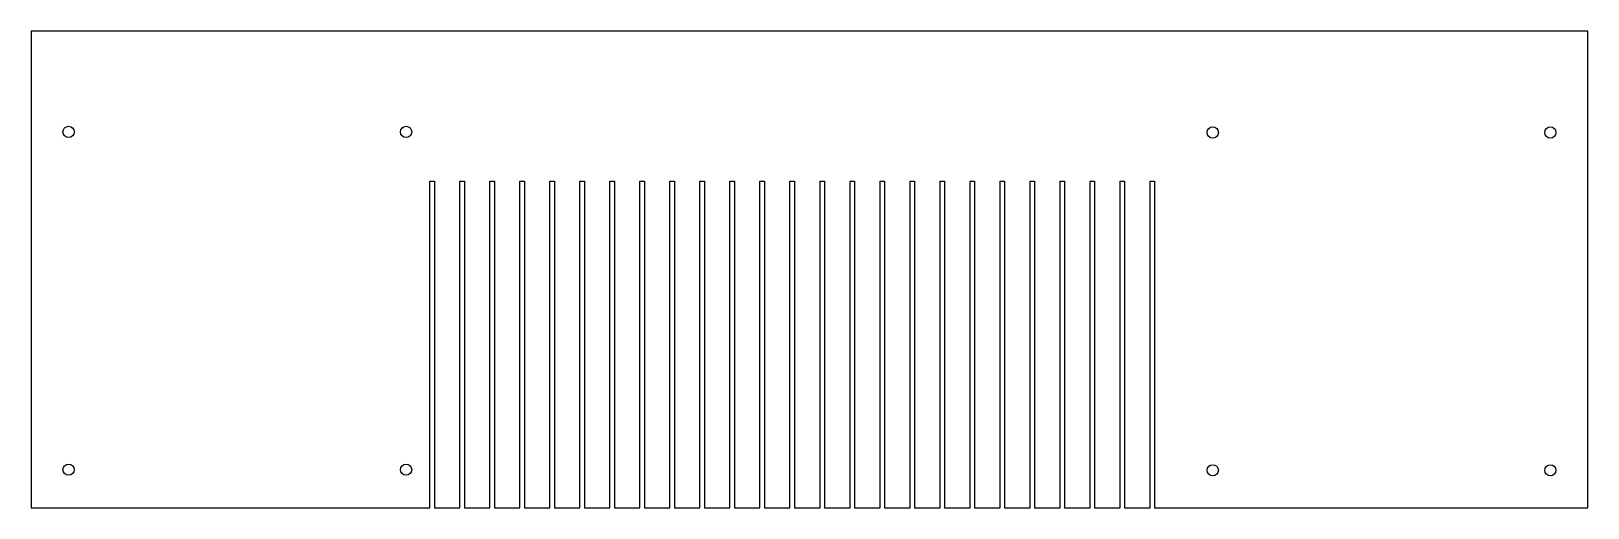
# Model space of a CAD drawing. Header units: millimetres. Extents: x -415 to 0, y 50 to 177.
import ezdxf

# ---------------------------------------------------------------- set-up
doc = ezdxf.new("R2010")
doc.units = ezdxf.units.MM
doc.layers.get('0').update_dxf_attribs({"linetype": 'CONTINUOUS'})

msp = doc.modelspace()

# ---------------------------------------------------------------- linework, layer by layer
msp.add_lwpolyline([(-219.5, 137), (-219.5, 50), (-212.7, 50), (-212.7, 137), (-211.5, 137), (-211.5, 50), (-204.7, 50), (-204.7, 137), (-203.5, 137), (-203.5, 50), (-196.7, 50), (-196.7, 137), (-195.5, 137), (-195.5, 50), (-188.7, 50), (-188.7, 137), (-187.5, 137), (-187.5, 50), (-180.7, 50), (-180.7, 137), (-179.5, 137), (-179.5, 50), (-172.7, 50), (-172.7, 137), (-171.5, 137), (-171.5, 50), (-164.7, 50), (-164.7, 137), (-163.5, 137), (-163.5, 50), (-156.7, 50), (-156.7, 137), (-155.5, 137), (-155.5, 50), (-148.7, 50), (-148.7, 137), (-147.5, 137), (-147.5, 50), (-140.7, 50), (-140.7, 137), (-139.5, 137), (-139.5, 50), (-132.7, 50), (-132.7, 137), (-131.5, 137), (-131.5, 50), (-124.7, 50), (-124.7, 137), (-123.5, 137), (-123.5, 50), (-116.7, 50), (-116.7, 137), (-115.5, 137), (-115.5, 50), (0, 50), (0, 177), (-415, 177), (-415, 50), (-308.7, 50), (-308.7, 137), (-307.5, 137), (-307.5, 50), (-300.7, 50), (-300.7, 137), (-299.5, 137), (-299.5, 50), (-292.7, 50), (-292.7, 137), (-291.5, 137), (-291.5, 50), (-284.7, 50), (-284.7, 137), (-283.5, 137), (-283.5, 50), (-276.7, 50), (-276.7, 137), (-275.5, 137), (-275.5, 50), (-268.7, 50), (-268.7, 137), (-267.5, 137), (-267.5, 50), (-260.7, 50), (-260.7, 137), (-259.5, 137), (-259.5, 50), (-252.7, 50), (-252.7, 137), (-251.5, 137), (-251.5, 50), (-244.7, 50), (-244.7, 137), (-243.5, 137), (-243.5, 50), (-236.7, 50), (-236.7, 137), (-235.5, 137), (-235.5, 50), (-228.7, 50), (-228.7, 137), (-227.5, 137), (-227.5, 50), (-220.7, 50), (-220.7, 137)], close=True)
for centre in [(-405.03, 150.17), (-315.03, 150.17), (-100, 150), (-10, 150), (-405.03, 60.17), (-315.03, 60.17), (-100, 60), (-10, 60)]:
    msp.add_circle(centre, 1.5)

doc.saveas('drawing.dxf')
